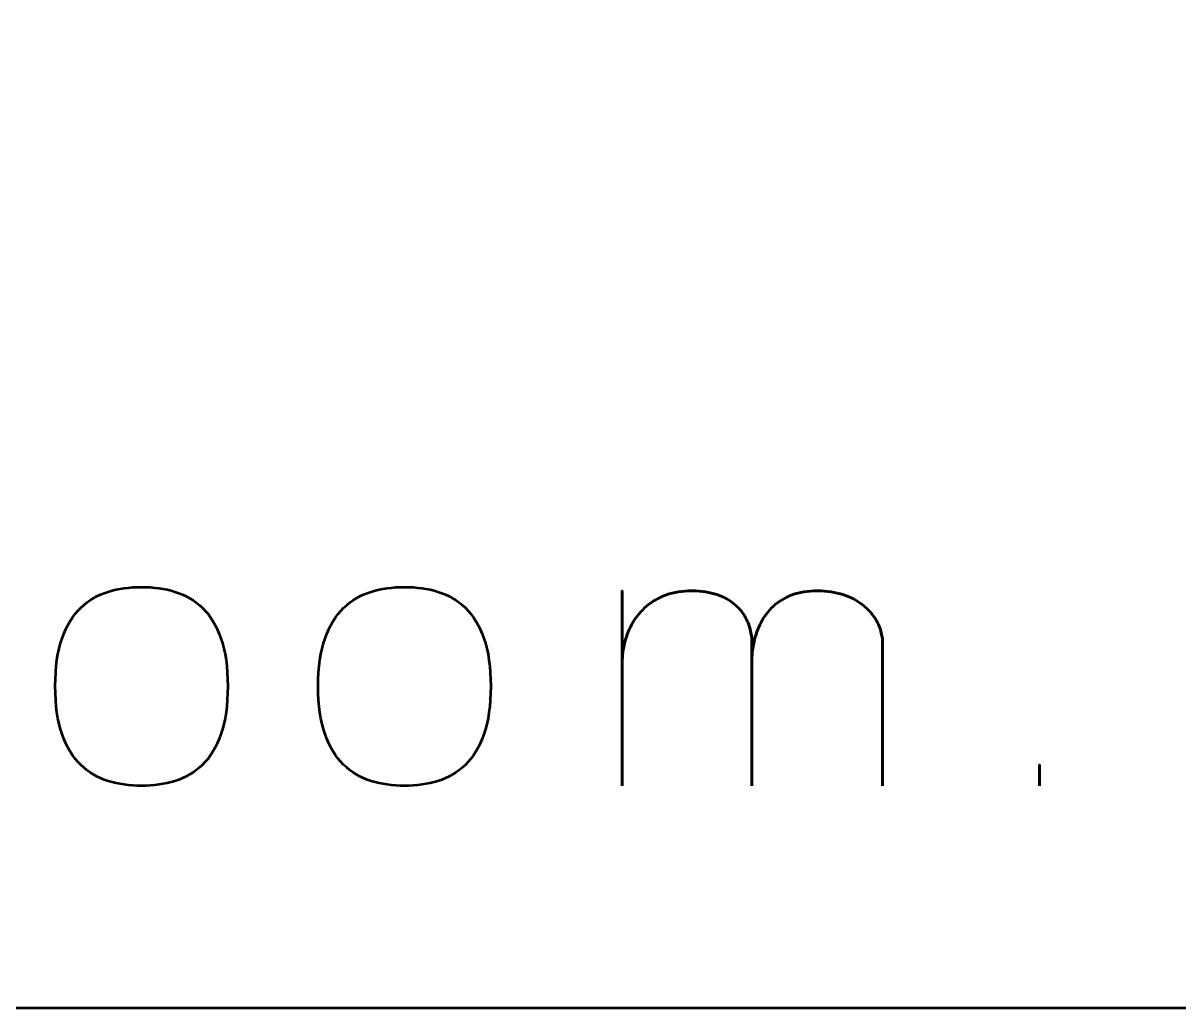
# Model space of a CAD drawing. Header units: centimetres. Extents: x -21 to 0, y -29.7 to 0.
# Drawn here: x -5.275 to -3.558, y -29.7 to -28.237 of the extents above; entities that cross this region are included whole.
import ezdxf

# ---------------------------------------------------------------- set-up
doc = ezdxf.new("R2010")
doc.units = ezdxf.units.CM
doc.header["$MEASUREMENT"] = 0
doc.layers.add('Layer 1', color=7, linetype='Continuous')

msp = doc.modelspace()

# ---------------------------------------------------------------- linework, layer by layer
at = {"layer": 'Layer 1', "color": 22, "lineweight": 53}
msp.add_open_spline([(-21.00003, -29.19995), (-21.00003, -29.19995), (-21.00003, -0.49992), (-21.00003, -0.49992), (-21.00003, -0.49992), (-21.00003, -0.22295), (-20.77694, 0.00004), (-20.49994, 0.00004), (-20.49994, 0.00004), (-20.49994, 0.00004), (-0.50008, 0.00004), (-0.50008, 0.00004), (-0.50008, 0.00004), (-0.22294, 0.00004), (0.00002, -0.22295), (0.00002, -0.49992), (0.00002, -0.49992), (0.00002, -0.49992), (0.00002, -29.19995), (0.00002, -29.19995), (0.00002, -29.19995), (0.00002, -29.47695), (-0.22294, -29.70004), (-0.50008, -29.70004), (-0.50008, -29.70004), (-0.50008, -29.70004), (-20.49994, -29.70004), (-20.49994, -29.70004), (-20.49994, -29.70004), (-20.77694, -29.70004), (-21.00003, -29.47695), (-21.00003, -29.19995)], degree=3, knots=[0, 0, 0, 0, 0.125, 0.125, 0.125, 0.125, 0.25, 0.25, 0.25, 0.25, 0.375, 0.375, 0.375, 0.375, 0.5, 0.5, 0.5, 0.5, 0.625, 0.625, 0.625, 0.625, 0.75, 0.75, 0.75, 0.75, 0.875, 0.875, 0.875, 0.875, 1, 1, 1, 1], dxfattribs=at)
at = {"layer": 'Layer 1', "color": 30, "lineweight": 53}
for points, knots in [([(-5.09903, -29.36992), (-5.08125, -29.37001), (-5.0647, -29.36776), (-5.04927, -29.36296), (-5.04927, -29.36296), (-5.03384, -29.35816), (-5.0202, -29.35016), (-5.00853, -29.33897), (-5.00853, -29.33897), (-4.99677, -29.32778), (-4.98765, -29.31263), (-4.98097, -29.29344), (-4.98097, -29.29344), (-4.97439, -29.27434), (-4.971, -29.25054), (-4.9709, -29.22204), (-4.9709, -29.22204), (-4.971, -29.19363), (-4.97439, -29.16992), (-4.98097, -29.15092), (-4.98097, -29.15092), (-4.98765, -29.13191), (-4.99677, -29.11677), (-5.00853, -29.10557), (-5.00853, -29.10557), (-5.0202, -29.09447), (-5.03384, -29.08648), (-5.04927, -29.08168), (-5.04927, -29.08168), (-5.0647, -29.07688), (-5.08125, -29.07462), (-5.09903, -29.07472), (-5.09903, -29.07472), (-5.11662, -29.07462), (-5.13318, -29.07688), (-5.14861, -29.08168), (-5.14861, -29.08168), (-5.16404, -29.08648), (-5.17758, -29.09447), (-5.18934, -29.10557), (-5.18934, -29.10557), (-5.2011, -29.11677), (-5.21032, -29.13191), (-5.217, -29.15092), (-5.217, -29.15092), (-5.22368, -29.16992), (-5.22707, -29.19363), (-5.22716, -29.22204), (-5.22716, -29.22204), (-5.22707, -29.25054), (-5.22368, -29.27434), (-5.217, -29.29344), (-5.217, -29.29344), (-5.21032, -29.31263), (-5.2011, -29.32778), (-5.18934, -29.33897), (-5.18934, -29.33897), (-5.17758, -29.35016), (-5.16404, -29.35816), (-5.14861, -29.36296), (-5.14861, -29.36296), (-5.13318, -29.36776), (-5.11662, -29.37001), (-5.09903, -29.36992)], [0, 0, 0, 0, 0.0625, 0.0625, 0.0625, 0.0625, 0.125, 0.125, 0.125, 0.125, 0.1875, 0.1875, 0.1875, 0.1875, 0.25, 0.25, 0.25, 0.25, 0.3125, 0.3125, 0.3125, 0.3125, 0.375, 0.375, 0.375, 0.375, 0.4375, 0.4375, 0.4375, 0.4375, 0.5, 0.5, 0.5, 0.5, 0.5625, 0.5625, 0.5625, 0.5625, 0.625, 0.625, 0.625, 0.625, 0.6875, 0.6875, 0.6875, 0.6875, 0.75, 0.75, 0.75, 0.75, 0.8125, 0.8125, 0.8125, 0.8125, 0.875, 0.875, 0.875, 0.875, 0.9375, 0.9375, 0.9375, 0.9375, 1, 1, 1, 1]), ([(-5.09903, -29.36992), (-5.08125, -29.37001), (-5.0647, -29.36776), (-5.04927, -29.36296), (-5.04927, -29.36296), (-5.03384, -29.35816), (-5.0202, -29.35016), (-5.00853, -29.33897), (-5.00853, -29.33897), (-4.99677, -29.32778), (-4.98765, -29.31263), (-4.98097, -29.29344), (-4.98097, -29.29344), (-4.97439, -29.27434), (-4.971, -29.25054), (-4.9709, -29.22204), (-4.9709, -29.22204), (-4.971, -29.19363), (-4.97439, -29.16992), (-4.98097, -29.15092), (-4.98097, -29.15092), (-4.98765, -29.13191), (-4.99677, -29.11677), (-5.00853, -29.10557), (-5.00853, -29.10557), (-5.0202, -29.09447), (-5.03384, -29.08648), (-5.04927, -29.08168), (-5.04927, -29.08168), (-5.0647, -29.07688), (-5.08125, -29.07462), (-5.09903, -29.07472), (-5.09903, -29.07472), (-5.11662, -29.07462), (-5.13318, -29.07688), (-5.14861, -29.08168), (-5.14861, -29.08168), (-5.16404, -29.08648), (-5.17758, -29.09447), (-5.18934, -29.10557), (-5.18934, -29.10557), (-5.2011, -29.11677), (-5.21032, -29.13191), (-5.217, -29.15092), (-5.217, -29.15092), (-5.22368, -29.16992), (-5.22707, -29.19363), (-5.22716, -29.22204), (-5.22716, -29.22204), (-5.22707, -29.25054), (-5.22368, -29.27434), (-5.217, -29.29344), (-5.217, -29.29344), (-5.21032, -29.31263), (-5.2011, -29.32778), (-5.18934, -29.33897), (-5.18934, -29.33897), (-5.17758, -29.35016), (-5.16404, -29.35816), (-5.14861, -29.36296), (-5.14861, -29.36296), (-5.13318, -29.36776), (-5.11662, -29.37001), (-5.09903, -29.36992)], [0, 0, 0, 0, 0.0625, 0.0625, 0.0625, 0.0625, 0.125, 0.125, 0.125, 0.125, 0.1875, 0.1875, 0.1875, 0.1875, 0.25, 0.25, 0.25, 0.25, 0.3125, 0.3125, 0.3125, 0.3125, 0.375, 0.375, 0.375, 0.375, 0.4375, 0.4375, 0.4375, 0.4375, 0.5, 0.5, 0.5, 0.5, 0.5625, 0.5625, 0.5625, 0.5625, 0.625, 0.625, 0.625, 0.625, 0.6875, 0.6875, 0.6875, 0.6875, 0.75, 0.75, 0.75, 0.75, 0.8125, 0.8125, 0.8125, 0.8125, 0.875, 0.875, 0.875, 0.875, 0.9375, 0.9375, 0.9375, 0.9375, 1, 1, 1, 1]), ([(-4.70844, -29.36992), (-4.69066, -29.37001), (-4.67411, -29.36776), (-4.65868, -29.36296), (-4.65868, -29.36296), (-4.64325, -29.35816), (-4.62961, -29.35016), (-4.61794, -29.33897), (-4.61794, -29.33897), (-4.60618, -29.32778), (-4.59706, -29.31263), (-4.59038, -29.29344), (-4.59038, -29.29344), (-4.5838, -29.27434), (-4.58041, -29.25054), (-4.58031, -29.22204), (-4.58031, -29.22204), (-4.58041, -29.19363), (-4.5838, -29.16992), (-4.59038, -29.15092), (-4.59038, -29.15092), (-4.59706, -29.13191), (-4.60618, -29.11677), (-4.61794, -29.10557), (-4.61794, -29.10557), (-4.62961, -29.09447), (-4.64325, -29.08648), (-4.65868, -29.08168), (-4.65868, -29.08168), (-4.67411, -29.07688), (-4.69066, -29.07462), (-4.70844, -29.07472), (-4.70844, -29.07472), (-4.72603, -29.07462), (-4.74259, -29.07688), (-4.75802, -29.08168), (-4.75802, -29.08168), (-4.77345, -29.08648), (-4.78699, -29.09447), (-4.79875, -29.10557), (-4.79875, -29.10557), (-4.81051, -29.11677), (-4.81973, -29.13191), (-4.82641, -29.15092), (-4.82641, -29.15092), (-4.83309, -29.16992), (-4.83648, -29.19363), (-4.83657, -29.22204), (-4.83657, -29.22204), (-4.83648, -29.25054), (-4.83309, -29.27434), (-4.82641, -29.29344), (-4.82641, -29.29344), (-4.81973, -29.31263), (-4.81051, -29.32778), (-4.79875, -29.33897), (-4.79875, -29.33897), (-4.78699, -29.35016), (-4.77345, -29.35816), (-4.75802, -29.36296), (-4.75802, -29.36296), (-4.74259, -29.36776), (-4.72603, -29.37001), (-4.70844, -29.36992)], [0, 0, 0, 0, 0.0625, 0.0625, 0.0625, 0.0625, 0.125, 0.125, 0.125, 0.125, 0.1875, 0.1875, 0.1875, 0.1875, 0.25, 0.25, 0.25, 0.25, 0.3125, 0.3125, 0.3125, 0.3125, 0.375, 0.375, 0.375, 0.375, 0.4375, 0.4375, 0.4375, 0.4375, 0.5, 0.5, 0.5, 0.5, 0.5625, 0.5625, 0.5625, 0.5625, 0.625, 0.625, 0.625, 0.625, 0.6875, 0.6875, 0.6875, 0.6875, 0.75, 0.75, 0.75, 0.75, 0.8125, 0.8125, 0.8125, 0.8125, 0.875, 0.875, 0.875, 0.875, 0.9375, 0.9375, 0.9375, 0.9375, 1, 1, 1, 1]), ([(-4.70844, -29.36992), (-4.69066, -29.37001), (-4.67411, -29.36776), (-4.65868, -29.36296), (-4.65868, -29.36296), (-4.64325, -29.35816), (-4.62961, -29.35016), (-4.61794, -29.33897), (-4.61794, -29.33897), (-4.60618, -29.32778), (-4.59706, -29.31263), (-4.59038, -29.29344), (-4.59038, -29.29344), (-4.5838, -29.27434), (-4.58041, -29.25054), (-4.58031, -29.22204), (-4.58031, -29.22204), (-4.58041, -29.19363), (-4.5838, -29.16992), (-4.59038, -29.15092), (-4.59038, -29.15092), (-4.59706, -29.13191), (-4.60618, -29.11677), (-4.61794, -29.10557), (-4.61794, -29.10557), (-4.62961, -29.09447), (-4.64325, -29.08648), (-4.65868, -29.08168), (-4.65868, -29.08168), (-4.67411, -29.07688), (-4.69066, -29.07462), (-4.70844, -29.07472), (-4.70844, -29.07472), (-4.72603, -29.07462), (-4.74259, -29.07688), (-4.75802, -29.08168), (-4.75802, -29.08168), (-4.77345, -29.08648), (-4.78699, -29.09447), (-4.79875, -29.10557), (-4.79875, -29.10557), (-4.81051, -29.11677), (-4.81973, -29.13191), (-4.82641, -29.15092), (-4.82641, -29.15092), (-4.83309, -29.16992), (-4.83648, -29.19363), (-4.83657, -29.22204), (-4.83657, -29.22204), (-4.83648, -29.25054), (-4.83309, -29.27434), (-4.82641, -29.29344), (-4.82641, -29.29344), (-4.81973, -29.31263), (-4.81051, -29.32778), (-4.79875, -29.33897), (-4.79875, -29.33897), (-4.78699, -29.35016), (-4.77345, -29.35816), (-4.75802, -29.36296), (-4.75802, -29.36296), (-4.74259, -29.36776), (-4.72603, -29.37001), (-4.70844, -29.36992)], [0, 0, 0, 0, 0.0625, 0.0625, 0.0625, 0.0625, 0.125, 0.125, 0.125, 0.125, 0.1875, 0.1875, 0.1875, 0.1875, 0.25, 0.25, 0.25, 0.25, 0.3125, 0.3125, 0.3125, 0.3125, 0.375, 0.375, 0.375, 0.375, 0.4375, 0.4375, 0.4375, 0.4375, 0.5, 0.5, 0.5, 0.5, 0.5625, 0.5625, 0.5625, 0.5625, 0.625, 0.625, 0.625, 0.625, 0.6875, 0.6875, 0.6875, 0.6875, 0.75, 0.75, 0.75, 0.75, 0.8125, 0.8125, 0.8125, 0.8125, 0.875, 0.875, 0.875, 0.875, 0.9375, 0.9375, 0.9375, 0.9375, 1, 1, 1, 1]), ([(-4.19255, -29.36992), (-4.19255, -29.36983), (-4.19255, -29.3671), (-4.19255, -29.36174), (-4.19255, -29.36174), (-4.19255, -29.35647), (-4.19255, -29.34922), (-4.19255, -29.3401), (-4.19255, -29.3401), (-4.19255, -29.33088), (-4.19255, -29.32053), (-4.19255, -29.30887), (-4.19255, -29.30887), (-4.19255, -29.2973), (-4.19255, -29.28516), (-4.19255, -29.27237), (-4.19255, -29.27237), (-4.19255, -29.25967), (-4.19255, -29.24715), (-4.19255, -29.23474), (-4.19255, -29.23474), (-4.19255, -29.22232), (-4.19255, -29.21065), (-4.19255, -29.19993), (-4.19255, -29.19993), (-4.19255, -29.18911), (-4.19255, -29.17989), (-4.19255, -29.17208), (-4.19255, -29.17208), (-4.19255, -29.16437), (-4.19255, -29.15882), (-4.19255, -29.15543), (-4.19255, -29.15543), (-4.19245, -29.15016), (-4.1933, -29.14424), (-4.1949, -29.13775), (-4.1949, -29.13775), (-4.1965, -29.13116), (-4.19923, -29.12458), (-4.20308, -29.11799), (-4.20308, -29.11799), (-4.20694, -29.11131), (-4.2123, -29.1052), (-4.21898, -29.09955), (-4.21898, -29.09955), (-4.22575, -29.09391), (-4.23422, -29.08939), (-4.24438, -29.08591), (-4.24438, -29.08591), (-4.25464, -29.08243), (-4.26686, -29.08055), (-4.28116, -29.08036), (-4.28116, -29.08036), (-4.29546, -29.08036), (-4.30826, -29.08234), (-4.31945, -29.08629), (-4.31945, -29.08629), (-4.33074, -29.09033), (-4.34043, -29.09588), (-4.34871, -29.10294), (-4.34871, -29.10294), (-4.35689, -29.11), (-4.36376, -29.11809), (-4.36912, -29.1273), (-4.36912, -29.1273), (-4.37448, -29.13643), (-4.37844, -29.14612), (-4.38107, -29.15647), (-4.38107, -29.15647), (-4.3837, -29.16672), (-4.38502, -29.17716), (-4.38502, -29.18761), (-4.38502, -29.18761), (-4.38502, -29.17716), (-4.3837, -29.16672), (-4.38107, -29.15647), (-4.38107, -29.15647), (-4.37844, -29.14612), (-4.37448, -29.13643), (-4.36912, -29.1273), (-4.36912, -29.1273), (-4.36376, -29.11809), (-4.35689, -29.11), (-4.34871, -29.10294), (-4.34871, -29.10294), (-4.34043, -29.09588), (-4.33074, -29.09033), (-4.31945, -29.08629), (-4.31945, -29.08629), (-4.30826, -29.08234), (-4.29546, -29.08036), (-4.28116, -29.08036), (-4.28116, -29.08036), (-4.26686, -29.08055), (-4.25464, -29.08243), (-4.24438, -29.08591), (-4.24438, -29.08591), (-4.23422, -29.08939), (-4.22575, -29.09391), (-4.21898, -29.09955), (-4.21898, -29.09955), (-4.2123, -29.1052), (-4.20694, -29.11131), (-4.20308, -29.11799), (-4.20308, -29.11799), (-4.19923, -29.12458), (-4.1965, -29.13116), (-4.1949, -29.13775), (-4.1949, -29.13775), (-4.1933, -29.14424), (-4.19245, -29.15016), (-4.19255, -29.15543), (-4.19255, -29.15543), (-4.19255, -29.15882), (-4.19255, -29.16437), (-4.19255, -29.17208), (-4.19255, -29.17208), (-4.19255, -29.17989), (-4.19255, -29.18911), (-4.19255, -29.19993), (-4.19255, -29.19993), (-4.19255, -29.21065), (-4.19255, -29.22232), (-4.19255, -29.23474), (-4.19255, -29.23474), (-4.19255, -29.24715), (-4.19255, -29.25967), (-4.19255, -29.27237), (-4.19255, -29.27237), (-4.19255, -29.28516), (-4.19255, -29.2973), (-4.19255, -29.30887), (-4.19255, -29.30887), (-4.19255, -29.32053), (-4.19255, -29.33088), (-4.19255, -29.3401), (-4.19255, -29.3401), (-4.19255, -29.34922), (-4.19255, -29.35647), (-4.19255, -29.36174), (-4.19255, -29.36174), (-4.19255, -29.3671), (-4.19255, -29.36983), (-4.19255, -29.36992)], [0, 0, 0, 0, 0.0277778, 0.0277778, 0.0277778, 0.0277778, 0.0555556, 0.0555556, 0.0555556, 0.0555556, 0.0833333, 0.0833333, 0.0833333, 0.0833333, 0.1111111, 0.1111111, 0.1111111, 0.1111111, 0.1388889, 0.1388889, 0.1388889, 0.1388889, 0.1666667, 0.1666667, 0.1666667, 0.1666667, 0.1944444, 0.1944444, 0.1944444, 0.1944444, 0.2222222, 0.2222222, 0.2222222, 0.2222222, 0.25, 0.25, 0.25, 0.25, 0.2777778, 0.2777778, 0.2777778, 0.2777778, 0.3055556, 0.3055556, 0.3055556, 0.3055556, 0.3333333, 0.3333333, 0.3333333, 0.3333333, 0.3611111, 0.3611111, 0.3611111, 0.3611111, 0.3888889, 0.3888889, 0.3888889, 0.3888889, 0.4166667, 0.4166667, 0.4166667, 0.4166667, 0.4444444, 0.4444444, 0.4444444, 0.4444444, 0.4722222, 0.4722222, 0.4722222, 0.4722222, 0.5, 0.5, 0.5, 0.5, 0.5277778, 0.5277778, 0.5277778, 0.5277778, 0.5555556, 0.5555556, 0.5555556, 0.5555556, 0.5833333, 0.5833333, 0.5833333, 0.5833333, 0.6111111, 0.6111111, 0.6111111, 0.6111111, 0.6388889, 0.6388889, 0.6388889, 0.6388889, 0.6666667, 0.6666667, 0.6666667, 0.6666667, 0.6944444, 0.6944444, 0.6944444, 0.6944444, 0.7222222, 0.7222222, 0.7222222, 0.7222222, 0.75, 0.75, 0.75, 0.75, 0.7777778, 0.7777778, 0.7777778, 0.7777778, 0.8055556, 0.8055556, 0.8055556, 0.8055556, 0.8333333, 0.8333333, 0.8333333, 0.8333333, 0.8611111, 0.8611111, 0.8611111, 0.8611111, 0.8888889, 0.8888889, 0.8888889, 0.8888889, 0.9166667, 0.9166667, 0.9166667, 0.9166667, 0.9444444, 0.9444444, 0.9444444, 0.9444444, 0.9722222, 0.9722222, 0.9722222, 0.9722222, 1, 1, 1, 1]), ([(-4.38502, -29.36992), (-4.38502, -29.36992), (-4.38502, -29.08036), (-4.38502, -29.08036), (-4.38502, -29.08036), (-4.38502, -29.08036), (-4.38502, -29.36992), (-4.38502, -29.36992)], [0, 0, 0, 0, 0.5, 0.5, 0.5, 0.5, 1, 1, 1, 1]), ([(-3.99838, -29.36992), (-3.99838, -29.36983), (-3.99838, -29.3671), (-3.99838, -29.36174), (-3.99838, -29.36174), (-3.99838, -29.35647), (-3.99838, -29.34922), (-3.99838, -29.3401), (-3.99838, -29.3401), (-3.99838, -29.33088), (-3.99838, -29.32053), (-3.99838, -29.30887), (-3.99838, -29.30887), (-3.99838, -29.2973), (-3.99838, -29.28516), (-3.99838, -29.27237), (-3.99838, -29.27237), (-3.99838, -29.25967), (-3.99838, -29.24715), (-3.99838, -29.23474), (-3.99838, -29.23474), (-3.99838, -29.22232), (-3.99838, -29.21065), (-3.99838, -29.19993), (-3.99838, -29.19993), (-3.99838, -29.18911), (-3.99838, -29.17989), (-3.99838, -29.17208), (-3.99838, -29.17208), (-3.99838, -29.16437), (-3.99838, -29.15882), (-3.99838, -29.15543), (-3.99838, -29.15543), (-3.99838, -29.15016), (-3.99941, -29.14424), (-4.00158, -29.13775), (-4.00158, -29.13775), (-4.00365, -29.13116), (-4.00703, -29.12458), (-4.01174, -29.11799), (-4.01174, -29.11799), (-4.01635, -29.11131), (-4.02246, -29.1052), (-4.02999, -29.09955), (-4.02999, -29.09955), (-4.03751, -29.09391), (-4.04664, -29.08939), (-4.05736, -29.08591), (-4.05736, -29.08591), (-4.06809, -29.08243), (-4.0806, -29.08055), (-4.0949, -29.08036), (-4.0949, -29.08036), (-4.1092, -29.08036), (-4.1218, -29.08234), (-4.13262, -29.08629), (-4.13262, -29.08629), (-4.14335, -29.09033), (-4.15257, -29.09588), (-4.16028, -29.10294), (-4.16028, -29.10294), (-4.1679, -29.11), (-4.17401, -29.11809), (-4.17881, -29.1273), (-4.17881, -29.1273), (-4.18361, -29.13643), (-4.18709, -29.14612), (-4.18925, -29.15647), (-4.18925, -29.15647), (-4.19151, -29.16672), (-4.19255, -29.17716), (-4.19255, -29.18761), (-4.19255, -29.18761), (-4.19255, -29.17716), (-4.19151, -29.16672), (-4.18925, -29.15647), (-4.18925, -29.15647), (-4.18709, -29.14612), (-4.18361, -29.13643), (-4.17881, -29.1273), (-4.17881, -29.1273), (-4.17401, -29.11809), (-4.1679, -29.11), (-4.16028, -29.10294), (-4.16028, -29.10294), (-4.15257, -29.09588), (-4.14335, -29.09033), (-4.13262, -29.08629), (-4.13262, -29.08629), (-4.1218, -29.08234), (-4.1092, -29.08036), (-4.0949, -29.08036), (-4.0949, -29.08036), (-4.0806, -29.08055), (-4.06809, -29.08243), (-4.05736, -29.08591), (-4.05736, -29.08591), (-4.04664, -29.08939), (-4.03751, -29.09391), (-4.02999, -29.09955), (-4.02999, -29.09955), (-4.02246, -29.1052), (-4.01635, -29.11131), (-4.01174, -29.11799), (-4.01174, -29.11799), (-4.00703, -29.12458), (-4.00365, -29.13116), (-4.00158, -29.13775), (-4.00158, -29.13775), (-3.99941, -29.14424), (-3.99838, -29.15016), (-3.99838, -29.15543), (-3.99838, -29.15543), (-3.99838, -29.15882), (-3.99838, -29.16437), (-3.99838, -29.17208), (-3.99838, -29.17208), (-3.99838, -29.17989), (-3.99838, -29.18911), (-3.99838, -29.19993), (-3.99838, -29.19993), (-3.99838, -29.21065), (-3.99838, -29.22232), (-3.99838, -29.23474), (-3.99838, -29.23474), (-3.99838, -29.24715), (-3.99838, -29.25967), (-3.99838, -29.27237), (-3.99838, -29.27237), (-3.99838, -29.28516), (-3.99838, -29.2973), (-3.99838, -29.30887), (-3.99838, -29.30887), (-3.99838, -29.32053), (-3.99838, -29.33088), (-3.99838, -29.3401), (-3.99838, -29.3401), (-3.99838, -29.34922), (-3.99838, -29.35647), (-3.99838, -29.36174), (-3.99838, -29.36174), (-3.99838, -29.3671), (-3.99838, -29.36983), (-3.99838, -29.36992)], [0, 0, 0, 0, 0.0277778, 0.0277778, 0.0277778, 0.0277778, 0.0555556, 0.0555556, 0.0555556, 0.0555556, 0.0833333, 0.0833333, 0.0833333, 0.0833333, 0.1111111, 0.1111111, 0.1111111, 0.1111111, 0.1388889, 0.1388889, 0.1388889, 0.1388889, 0.1666667, 0.1666667, 0.1666667, 0.1666667, 0.1944444, 0.1944444, 0.1944444, 0.1944444, 0.2222222, 0.2222222, 0.2222222, 0.2222222, 0.25, 0.25, 0.25, 0.25, 0.2777778, 0.2777778, 0.2777778, 0.2777778, 0.3055556, 0.3055556, 0.3055556, 0.3055556, 0.3333333, 0.3333333, 0.3333333, 0.3333333, 0.3611111, 0.3611111, 0.3611111, 0.3611111, 0.3888889, 0.3888889, 0.3888889, 0.3888889, 0.4166667, 0.4166667, 0.4166667, 0.4166667, 0.4444444, 0.4444444, 0.4444444, 0.4444444, 0.4722222, 0.4722222, 0.4722222, 0.4722222, 0.5, 0.5, 0.5, 0.5, 0.5277778, 0.5277778, 0.5277778, 0.5277778, 0.5555556, 0.5555556, 0.5555556, 0.5555556, 0.5833333, 0.5833333, 0.5833333, 0.5833333, 0.6111111, 0.6111111, 0.6111111, 0.6111111, 0.6388889, 0.6388889, 0.6388889, 0.6388889, 0.6666667, 0.6666667, 0.6666667, 0.6666667, 0.6944444, 0.6944444, 0.6944444, 0.6944444, 0.7222222, 0.7222222, 0.7222222, 0.7222222, 0.75, 0.75, 0.75, 0.75, 0.7777778, 0.7777778, 0.7777778, 0.7777778, 0.8055556, 0.8055556, 0.8055556, 0.8055556, 0.8333333, 0.8333333, 0.8333333, 0.8333333, 0.8611111, 0.8611111, 0.8611111, 0.8611111, 0.8888889, 0.8888889, 0.8888889, 0.8888889, 0.9166667, 0.9166667, 0.9166667, 0.9166667, 0.9444444, 0.9444444, 0.9444444, 0.9444444, 0.9722222, 0.9722222, 0.9722222, 0.9722222, 1, 1, 1, 1]), ([(-3.76526, -29.36992), (-3.76526, -29.36992), (-3.76526, -29.33888), (-3.76526, -29.33888), (-3.76526, -29.33888), (-3.76526, -29.33888), (-3.76526, -29.36992), (-3.76526, -29.36992)], [0, 0, 0, 0, 0.5, 0.5, 0.5, 0.5, 1, 1, 1, 1])]:
    msp.add_open_spline(points, degree=3, knots=knots, dxfattribs=at)

doc.saveas('drawing.dxf')
